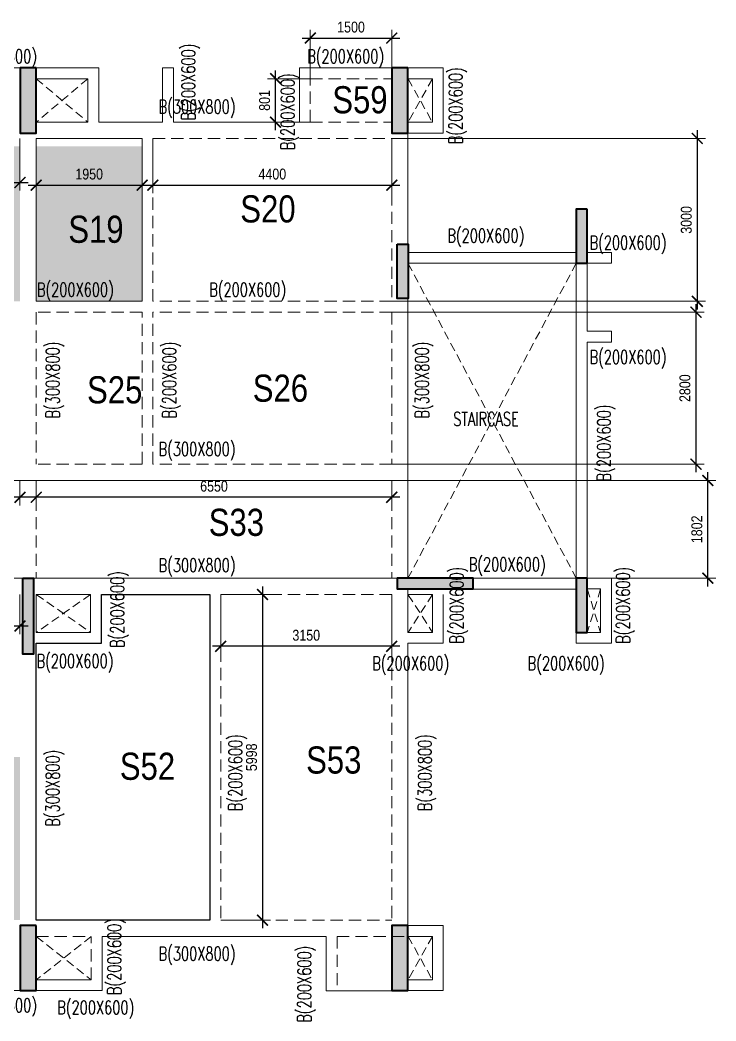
# Model space of a CAD drawing. Header units: millimetres. Extents: x -1 to 56891, y 30 to 23064.
# Drawn here: x 44066 to 56891, y 3894 to 22334 of the extents above; entities that cross this region are included whole.
import ezdxf

# ---------------------------------------------------------------- set-up
doc = ezdxf.new("R2010")
doc.units = ezdxf.units.MM
doc.linetypes.add('DASHED', pattern=[0.75, 0.5, -0.25])
doc.linetypes.add('HIDDEN', pattern=[9.525, 6.35, -3.175])
doc.layers.get('Defpoints').update_dxf_attribs({"color": 1})
for name, color, linetype, lineweight in [('S-BEAM-IDEN', 2, 'Continuous', 9), ('S-COL HATCH', 8, 'Continuous', 35), ('S-COLS', 6, 'Continuous', 35), ('S-SUNKEN HATCH', 9, 'Continuous', 35), ('S_FRAMES', 4, 'Continuous', 9), ('STR-CUTOUT', 1, 'Continuous', 13)]:
    doc.layers.add(name, color=color, linetype=linetype, lineweight=lineweight)
doc.styles.add('Dim.s & Anno.(Misc.)', font='ARIALN.TTF')
doc.styles.add('ROMANS', font='romans.shx', dxfattribs={"width": 0.75})
doc.dimstyles.new('A-GFC-100', dxfattribs={"dimscale": 100, "dimtxt": 2, "dimasz": 2, "dimexe": 1.5, "dimexo": 0, "dimgap": 1, "dimtad": 1, "dimdec": 0, "dimdsep": 46, "dimtxsty": 'Dim.s & Anno.(Misc.)', "dimblk": 'ARCHTICK', "dimcen": 0, "dimdle": 1.5, "dimclrd": 256, "dimclre": 8, "dimclrt": 6, "dimazin": 2, "dimtfac": 1, "dimtdec": 0, "dimtix": 1, "dimtmove": 2, "dimatfit": 3, "dimfxl": 1, "dimtolj": 1, "dimlwd": -1, "dimlwe": 9, "dimarcsym": 0})

# ---------------------------------------------------------------- blocks, each defined once
blk = doc.blocks.new('A$C3ea4a2f9')
at = {"layer": 'S-COL HATCH'}
h = blk.add_hatch(color=8, dxfattribs=at)
h.dxf.hatch_style = 1
h.paths.add_polyline_path([(40626, 17000), (40326, 17000), (40326, 15800), (40626, 15800)])
h = blk.add_hatch(color=8, dxfattribs=at)
h.dxf.hatch_style = 1
h.paths.add_polyline_path([(47475, 17000), (47175, 17000), (47175, 15800), (47475, 15800)])
h = blk.add_hatch(color=8, dxfattribs=at)
h.dxf.hatch_style = 1
h.paths.add_polyline_path([(50777, 14400), (50577, 14400), (50577, 13400), (50777, 13400)])
h = blk.add_hatch(color=8, dxfattribs=at)
h.dxf.hatch_style = 1
h.paths.add_polyline_path([(47276, 12750), (47476, 12750), (47476, 13750), (47276, 13750)])
h = blk.add_hatch(color=8, dxfattribs=at)
h.dxf.hatch_style = 1
h.paths.add_polyline_path([(40376, 7600), (40576, 7600), (40576, 6200), (40376, 6200)])
h = blk.add_hatch(color=8, dxfattribs=at)
h.dxf.hatch_style = 1
h.paths.add_polyline_path([(48677, 7400), (48677, 7600), (47277, 7600), (47277, 7400)])
h = blk.add_hatch(color=8, dxfattribs=at)
h.dxf.hatch_style = 1
h.paths.add_polyline_path([(50777, 7600), (50577, 7600), (50577, 6600), (50777, 6600)])
h = blk.add_hatch(color=8, dxfattribs=at)
h.dxf.hatch_style = 1
h.paths.add_polyline_path([(40626, 1200), (40326, 1200), (40326, 0), (40626, 0)])
h = blk.add_hatch(color=8, dxfattribs=at)
h.dxf.hatch_style = 1
h.paths.add_polyline_path([(47475, 1200), (47175, 1200), (47175, 0), (47475, 0)])
at = {"layer": 'S-COLS'}
for points in [[(40626, 17000), (40326, 17000), (40326, 15800), (40626, 15800)], [(47475, 17000), (47175, 17000), (47175, 15800), (47475, 15800)], [(50777, 14400), (50577, 14400), (50577, 13400), (50777, 13400)], [(47276, 13750), (47476, 13750), (47476, 12750), (47276, 12750)], [(40376, 7600), (40576, 7600), (40576, 6200), (40376, 6200)], [(48677, 7400), (48677, 7600), (47277, 7600), (47277, 7400)], [(50777, 7600), (50577, 7600), (50577, 6600), (50777, 6600)], [(40626, 1200), (40326, 1200), (40326, 0), (40626, 0)], [(47475, 1200), (47175, 1200), (47175, 0), (47475, 0)]]:
    blk.add_lwpolyline(points, close=True, dxfattribs=at)
blk = doc.blocks.new('COLUMNS FROM LGF')
blk.add_blockref('A$C3ea4a2f9', (715961, -21291))
blk = doc.blocks.new('_ArchTick')
at = {"color": 0, "linetype": 'ByBlock', "const_width": 0.15}
blk.add_lwpolyline([(-0.5, -0.5), (0.5, 0.5)], dxfattribs=at)
blk = doc.blocks.new('*D94')
at = {"color": 8, "lineweight": 9, "transparency": 16777216}
for p, q in [((37466, 13852), (37466, 13393)), ((44066, 13852), (44066, 13393))]:
    blk.add_line(p, q, dxfattribs=at)
at = {"transparency": 16777216}
blk.add_line((44216, 13543), (37316, 13543), dxfattribs=at)
at = {"layer": 'Defpoints', "color": 0, "transparency": 16777216}
for p in [(37466, 13852), (44066, 13852), (37466, 13543)]:
    blk.add_point(p, dxfattribs=at)
at = {"transparency": 16777216, "xscale": 200, "yscale": 200, "zscale": 200, "rotation": 180}
blk.add_blockref('_ArchTick', (37466, 13543), dxfattribs=at)
at = {"transparency": 16777216, "xscale": 200, "yscale": 200, "zscale": 200}
blk.add_blockref('_ArchTick', (44066, 13543), dxfattribs=at)
at = {"color": 6, "transparency": 16777216, "insert": (40766, 13745), "char_height": 200, "attachment_point": 5, "style": 'Dim.s & Anno.(Misc.)'}
blk.add_mtext('\\A1;6600', dxfattribs=at)
blk = doc.blocks.new('*D95')
at = {"color": 8, "lineweight": 9, "transparency": 16777216}
for p, q in [((44366, 13852), (44366, 13393)), ((50916, 13852), (50916, 13393))]:
    blk.add_line(p, q, dxfattribs=at)
at = {"transparency": 16777216}
blk.add_line((51066, 13543), (44216, 13543), dxfattribs=at)
at = {"layer": 'Defpoints', "color": 0, "transparency": 16777216}
for p in [(44366, 13852), (50916, 13852), (44366, 13543)]:
    blk.add_point(p, dxfattribs=at)
at = {"transparency": 16777216, "xscale": 200, "yscale": 200, "zscale": 200, "rotation": 180}
blk.add_blockref('_ArchTick', (44366, 13543), dxfattribs=at)
at = {"transparency": 16777216, "xscale": 200, "yscale": 200, "zscale": 200}
blk.add_blockref('_ArchTick', (50916, 13543), dxfattribs=at)
at = {"color": 6, "transparency": 16777216, "insert": (47641, 13745), "char_height": 200, "attachment_point": 5, "style": 'Dim.s & Anno.(Misc.)'}
blk.add_mtext('\\A1;6550', dxfattribs=at)
blk = doc.blocks.new('*D96')
at = {"color": 8, "lineweight": 9, "transparency": 16777216}
for p, q in [((4041, 13852), (56891, 13852)), ((4041, 12050), (56891, 12050))]:
    blk.add_line(p, q, dxfattribs=at)
at = {"transparency": 16777216}
blk.add_line((56741, 11900), (56741, 14002), dxfattribs=at)
at = {"layer": 'Defpoints', "color": 0, "transparency": 16777216}
for p in [(4041, 13852), (56741, 13852), (4041, 12050)]:
    blk.add_point(p, dxfattribs=at)
at = {"transparency": 16777216, "xscale": 200, "yscale": 200, "zscale": 200}
for p, rotation in [((56741, 13852), 90), ((56741, 12050), 270)]:
    blk.add_blockref('_ArchTick', p, dxfattribs=dict(at, rotation=rotation))
at = {"color": 6, "transparency": 16777216, "insert": (56539, 12951), "char_height": 200, "attachment_point": 5, "rotation": 90, "style": 'Dim.s & Anno.(Misc.)'}
blk.add_mtext('\\A1;1802', dxfattribs=at)
blk = doc.blocks.new('*D97')
at = {"transparency": 16777216}
blk.add_line((56547, 20302), (56547, 17002), dxfattribs=at)
at = {"color": 8, "lineweight": 9, "transparency": 16777216}
for p, q in [((50916, 20152), (56697, 20152)), ((50916, 17152), (56697, 17152))]:
    blk.add_line(p, q, dxfattribs=at)
at = {"layer": 'Defpoints', "color": 0, "transparency": 16777216}
for p in [(50916, 20152), (50916, 17152), (56547, 17152)]:
    blk.add_point(p, dxfattribs=at)
at = {"transparency": 16777216, "xscale": 200, "yscale": 200, "zscale": 200}
for p, rotation in [((56547, 20152), 90), ((56547, 17152), 270)]:
    blk.add_blockref('_ArchTick', p, dxfattribs=dict(at, rotation=rotation))
at = {"color": 6, "transparency": 16777216, "insert": (56345, 18652), "char_height": 200, "attachment_point": 5, "rotation": 90, "style": 'Dim.s & Anno.(Misc.)'}
blk.add_mtext('\\A1;3000', dxfattribs=at)
blk = doc.blocks.new('*D98')
at = {"transparency": 16777216}
blk.add_line((56523, 17102), (56523, 14002), dxfattribs=at)
at = {"color": 8, "lineweight": 9, "transparency": 16777216}
for p, q in [((50916, 16952), (56673, 16952)), ((50916, 14152), (56673, 14152))]:
    blk.add_line(p, q, dxfattribs=at)
at = {"layer": 'Defpoints', "color": 0, "transparency": 16777216}
for p in [(50916, 16952), (50916, 14152), (56523, 14152)]:
    blk.add_point(p, dxfattribs=at)
at = {"transparency": 16777216, "xscale": 200, "yscale": 200, "zscale": 200}
for p, rotation in [((56523, 16952), 90), ((56523, 14152), 270)]:
    blk.add_blockref('_ArchTick', p, dxfattribs=dict(at, rotation=rotation))
at = {"color": 6, "transparency": 16777216, "insert": (56320, 15552), "char_height": 200, "attachment_point": 5, "rotation": 90, "style": 'Dim.s & Anno.(Misc.)'}
blk.add_mtext('\\A1;2800', dxfattribs=at)
blk = doc.blocks.new('*D102')
at = {"color": 8, "lineweight": 9, "transparency": 16777216}
for p, q in [((42116, 20152), (42116, 19191)), ((44066, 20152), (44066, 19191))]:
    blk.add_line(p, q, dxfattribs=at)
at = {"transparency": 16777216}
blk.add_line((41966, 19341), (44216, 19341), dxfattribs=at)
at = {"layer": 'Defpoints', "color": 0, "transparency": 16777216}
for p in [(42116, 20152), (44066, 20152), (44066, 19341)]:
    blk.add_point(p, dxfattribs=at)
at = {"transparency": 16777216, "xscale": 200, "yscale": 200, "zscale": 200, "rotation": 180}
blk.add_blockref('_ArchTick', (42116, 19341), dxfattribs=at)
at = {"transparency": 16777216, "xscale": 200, "yscale": 200, "zscale": 200}
blk.add_blockref('_ArchTick', (44066, 19341), dxfattribs=at)
at = {"color": 6, "transparency": 16777216, "insert": (43091, 19543), "char_height": 200, "attachment_point": 5, "style": 'Dim.s & Anno.(Misc.)'}
blk.add_mtext('\\A1;1950', dxfattribs=at)
blk = doc.blocks.new('*D103')
at = {"color": 8, "lineweight": 9, "transparency": 16777216}
for p, q in [((44366, 20152), (44366, 19142)), ((46316, 20152), (46316, 19142))]:
    blk.add_line(p, q, dxfattribs=at)
at = {"transparency": 16777216}
blk.add_line((44216, 19292), (46466, 19292), dxfattribs=at)
at = {"layer": 'Defpoints', "color": 0, "transparency": 16777216}
for p in [(44366, 20152), (46316, 20152), (46316, 19292)]:
    blk.add_point(p, dxfattribs=at)
at = {"transparency": 16777216, "xscale": 200, "yscale": 200, "zscale": 200, "rotation": 180}
blk.add_blockref('_ArchTick', (44366, 19292), dxfattribs=at)
at = {"transparency": 16777216, "xscale": 200, "yscale": 200, "zscale": 200}
blk.add_blockref('_ArchTick', (46316, 19292), dxfattribs=at)
at = {"color": 6, "transparency": 16777216, "insert": (45341, 19495), "char_height": 200, "attachment_point": 5, "style": 'Dim.s & Anno.(Misc.)'}
blk.add_mtext('\\A1;1950', dxfattribs=at)
blk = doc.blocks.new('*D104')
at = {"color": 8, "lineweight": 9, "transparency": 16777216}
for p, q in [((46516, 20152), (46516, 19142)), ((50916, 20152), (50916, 19142))]:
    blk.add_line(p, q, dxfattribs=at)
at = {"transparency": 16777216}
blk.add_line((46366, 19292), (51066, 19292), dxfattribs=at)
at = {"layer": 'Defpoints', "color": 0, "transparency": 16777216}
for p in [(46516, 20152), (50916, 20152), (50916, 19292)]:
    blk.add_point(p, dxfattribs=at)
at = {"transparency": 16777216, "xscale": 200, "yscale": 200, "zscale": 200, "rotation": 180}
blk.add_blockref('_ArchTick', (46516, 19292), dxfattribs=at)
at = {"transparency": 16777216, "xscale": 200, "yscale": 200, "zscale": 200}
blk.add_blockref('_ArchTick', (50916, 19292), dxfattribs=at)
at = {"color": 6, "transparency": 16777216, "insert": (48716, 19495), "char_height": 200, "attachment_point": 5, "style": 'Dim.s & Anno.(Misc.)'}
blk.add_mtext('\\A1;4400', dxfattribs=at)
blk = doc.blocks.new('*D124')
at = {"color": 8, "lineweight": 9, "transparency": 16777216}
for p, q in [((42116, 11750), (42116, 11018)), ((44066, 11750), (44066, 11018))]:
    blk.add_line(p, q, dxfattribs=at)
at = {"transparency": 16777216}
blk.add_line((44216, 11168), (41966, 11168), dxfattribs=at)
at = {"layer": 'Defpoints', "color": 0, "transparency": 16777216}
for p in [(42116, 11750), (44066, 11750), (42116, 11168)]:
    blk.add_point(p, dxfattribs=at)
at = {"transparency": 16777216, "xscale": 200, "yscale": 200, "zscale": 200, "rotation": 180}
blk.add_blockref('_ArchTick', (42116, 11168), dxfattribs=at)
at = {"transparency": 16777216, "xscale": 200, "yscale": 200, "zscale": 200}
blk.add_blockref('_ArchTick', (44066, 11168), dxfattribs=at)
at = {"color": 6, "transparency": 16777216, "insert": (43091, 11370), "char_height": 200, "attachment_point": 5, "style": 'Dim.s & Anno.(Misc.)'}
blk.add_mtext('\\A1;1950', dxfattribs=at)
blk = doc.blocks.new('*D127')
at = {"transparency": 16777216}
blk.add_line((48535, 11900), (48535, 5602), dxfattribs=at)
at = {"color": 8, "lineweight": 9, "transparency": 16777216}
for p, q in [((47766, 11750), (48685, 11750)), ((47766, 5752), (48685, 5752))]:
    blk.add_line(p, q, dxfattribs=at)
at = {"layer": 'Defpoints', "color": 0, "transparency": 16777216}
for p in [(47766, 11750), (47766, 5752), (48535, 5752)]:
    blk.add_point(p, dxfattribs=at)
at = {"transparency": 16777216, "xscale": 200, "yscale": 200, "zscale": 200}
for p, rotation in [((48535, 11750), 90), ((48535, 5752), 270)]:
    blk.add_blockref('_ArchTick', p, dxfattribs=dict(at, rotation=rotation))
at = {"color": 6, "transparency": 16777216, "insert": (48333, 8751), "char_height": 200, "attachment_point": 5, "rotation": 90, "style": 'Dim.s & Anno.(Misc.)'}
blk.add_mtext('\\A1;5998', dxfattribs=at)
blk = doc.blocks.new('*D128')
at = {"color": 8, "lineweight": 9, "transparency": 16777216}
for p, q in [((47766, 11750), (47766, 10646)), ((50916, 11750), (50916, 10646))]:
    blk.add_line(p, q, dxfattribs=at)
at = {"transparency": 16777216}
blk.add_line((51066, 10796), (47616, 10796), dxfattribs=at)
at = {"layer": 'Defpoints', "color": 0, "transparency": 16777216}
for p in [(47766, 11750), (50916, 11750), (47766, 10796)]:
    blk.add_point(p, dxfattribs=at)
at = {"transparency": 16777216, "xscale": 200, "yscale": 200, "zscale": 200, "rotation": 180}
blk.add_blockref('_ArchTick', (47766, 10796), dxfattribs=at)
at = {"transparency": 16777216, "xscale": 200, "yscale": 200, "zscale": 200}
blk.add_blockref('_ArchTick', (50916, 10796), dxfattribs=at)
at = {"color": 6, "transparency": 16777216, "insert": (49341, 10999), "char_height": 200, "attachment_point": 5, "style": 'Dim.s & Anno.(Misc.)'}
blk.add_mtext('\\A1;3150', dxfattribs=at)
blk = doc.blocks.new('*D135')
at = {"color": 8, "lineweight": 9, "transparency": 16777216}
for p, q in [((49416, 21253), (49416, 22151)), ((50916, 21253), (50916, 22151))]:
    blk.add_line(p, q, dxfattribs=at)
at = {"transparency": 16777216}
blk.add_line((49266, 22001), (51066, 22001), dxfattribs=at)
at = {"layer": 'Defpoints', "color": 0, "transparency": 16777216}
for p in [(50916, 22001), (49416, 21253), (50916, 21253)]:
    blk.add_point(p, dxfattribs=at)
at = {"transparency": 16777216, "xscale": 200, "yscale": 200, "zscale": 200, "rotation": 180}
blk.add_blockref('_ArchTick', (49416, 22001), dxfattribs=at)
at = {"transparency": 16777216, "xscale": 200, "yscale": 200, "zscale": 200}
blk.add_blockref('_ArchTick', (50916, 22001), dxfattribs=at)
at = {"color": 6, "transparency": 16777216, "insert": (50166, 22203), "char_height": 200, "attachment_point": 5, "style": 'Dim.s & Anno.(Misc.)'}
blk.add_mtext('\\A1;1500', dxfattribs=at)
blk = doc.blocks.new('*D136')
at = {"transparency": 16777216}
blk.add_line((48776, 20302), (48776, 21403), dxfattribs=at)
at = {"color": 8, "lineweight": 9, "transparency": 16777216}
for p, q in [((49416, 21253), (48626, 21253)), ((49416, 20452), (48626, 20452))]:
    blk.add_line(p, q, dxfattribs=at)
at = {"layer": 'Defpoints', "color": 0, "transparency": 16777216}
for p in [(48776, 21253), (49416, 21253), (49416, 20452)]:
    blk.add_point(p, dxfattribs=at)
at = {"transparency": 16777216, "xscale": 200, "yscale": 200, "zscale": 200}
for p, rotation in [((48776, 21253), 90), ((48776, 20452), 270)]:
    blk.add_blockref('_ArchTick', p, dxfattribs=dict(at, rotation=rotation))
at = {"color": 6, "transparency": 16777216, "insert": (48574, 20853), "char_height": 200, "attachment_point": 5, "rotation": 90, "style": 'Dim.s & Anno.(Misc.)'}
blk.add_mtext('\\A1;801', dxfattribs=at)

msp = doc.modelspace()

# ---------------------------------------------------------------- hatches: boundary and pattern name
at = {"layer": 'S-SUNKEN HATCH'}
h = msp.add_hatch(dxfattribs=at)
h.set_pattern_fill('CROSS', color=256, scale=25)
h.set_pattern_definition([(0, (-613260.42, -78233.18), (158.75, 158.75), [79.375, -238.125]), (90, (-613220.73, -78272.86), (-158.75, 158.75), [79.375, -238.125])])
h.paths.add_polyline_path([(8642, 17154.4), (10592, 17154.4), (10592, 20004.4), (8642, 20004.4)])
h.paths.add_polyline_path([(10892, 17154.4), (12842.1, 17154.4), (12842.1, 20004.4), (10892, 20004.4), (10892, 19904.5)])
h.paths.add_polyline_path([(12842.1, 8754.4), (10892, 8754.4), (10892, 5804.4), (10892, 5804.4), (10892, 5904.5), (12842.1, 5904.5)])
h.paths.add_polyline_path([(19842, 20004.4), (17842, 20004.4), (17842, 17154.4), (19842, 17154.4)])
h.paths.add_polyline_path([(30616.9, 17154.4), (32517.1, 17154.4), (32517, 20004.4), (30616.9, 20004.4), (30617, 19904.6)])
h.paths.add_polyline_path([(32517, 8754.4), (30616.9, 8754.4), (30616.9, 5804.4), (30617, 5804.4), (30617, 5754.5), (32517, 5754.5)])
h.paths.add_polyline_path([(42117, 5754.5), (44067, 5754.5), (44067, 8754.4), (42117, 8754.4)])
h.paths.add_polyline_path([(44067, 20004.4), (42117, 20004.4), (42117, 17154.4), (44067, 17154.4)])
h.paths.add_polyline_path([(44367, 17154.4), (46317.1, 17154.4), (46317.1, 20004.4), (44367, 20004.4), (44367, 19904.5)])

# ---------------------------------------------------------------- linework, layer by layer
msp.add_lwpolyline([(44365.8, 10852.2), (45566.9, 10852.2), (45566.9, 11750.2), (47565.8, 11750.1), (47565.8, 5752.3), (44365.8, 5752.3), (44365.8, 10852.2)])
at = {"layer": 'S_FRAMES'}
for p, q in [((44365.8, 21452.4), (44365.8, 21452.4)), ((49215.4, 20451.4), (49215.4, 21452.7)), ((49215.9, 21453.3), (51215.8, 21453.4)), ((51215.8, 21453.5), (51215.8, 21453.4)), ((51215.8, 21453.4), (51215.8, 18052.2)), ((44365.8, 21252.4), (44365.8, 20452.2)), ((44365.8, 20452.2), (45315.8, 20452.2)), ((45515.8, 20452.2), (46691.9, 20452.3)), ((46891.9, 20452.3), (49215.4, 20452.4)), ((44365.8, 20152.2), (44365.8, 17152.2)), ((44365.8, 20152.2), (46315.9, 20152.2)), ((46315.9, 17152.2), (46315.9, 20152.2)), ((54315.8, 18052.2), (51215.8, 18052.2)), ((54515.8, 18052.2), (54966.5, 18052.2)), ((54966.5, 18052.2), (54966.9, 17852.2)), ((46315.9, 17152.2), (44365.8, 17152.2)), ((54515.8, 16602.3), (54966.5, 16602.3)), ((54966.5, 16602.3), (54966.9, 16402.3)), ((44365.8, 11750.1), (44365.8, 11052.2)), ((45366.9, 11750.1), (44365.8, 11750.1)), ((51215.9, 5652.3), (51865.9, 5651.6)), ((51864.6, 5652.3), (51864.6, 4452.4)), ((44365.8, 4453.4), (44365.8, 5452.3)), ((45577.9, 5452.3), (45577.9, 4453.4)), ((49707.9, 4452), (49707.9, 5452.3)), ((51215.8, 4801.2), (51215.8, 4801.2)), ((41541.9, 4453.4), (45577.9, 4453.4)), ((44365.8, 4453.4), (44365.8, 4453.4)), ((49707.9, 4452), (50916, 4452)), ((51864.6, 4452.4), (50915.9, 4452.4))]:
    msp.add_line(p, q, dxfattribs=at)
at = {"layer": 'S_FRAMES', "linetype": 'DASHED', "ltscale": 450}
for p, q in [((50915.8, 21253.4), (50915.8, 20452.2)), ((49415.9, 20452.2), (50915.8, 20452.2)), ((46515.9, 20152.2), (50915.8, 20152.2)), ((46515.9, 17152.2), (46515.9, 20152.2)), ((50915.8, 20152.2), (50915.8, 17152.2)), ((50915.8, 17152.2), (46515.9, 17152.2)), ((44365.8, 16952.2), (44365.8, 14152.2)), ((46315.9, 16952.2), (44365.8, 16952.2)), ((46315.9, 14152.2), (46315.9, 16953.3)), ((46515.9, 14152.2), (46515.9, 16953.3)), ((50915.8, 16952.2), (46515.9, 16952.2)), ((50915.8, 16952.2), (50915.8, 14152.2)), ((46315.9, 14152.2), (44365.8, 14152.2)), ((50915.8, 14152.2), (46515.9, 14152.2)), ((44365.8, 13852.2), (44365.8, 12050.1)), ((50915.8, 13852.2), (44365.8, 13852.2)), ((50915.8, 13852.2), (50915.8, 12050.1)), ((50915.8, 12050.1), (44365.8, 12050.1)), ((47565.8, 11750.1), (45566.9, 11750.1)), ((47565.8, 11750.1), (47565.8, 5752.3)), ((50915.8, 11750.1), (47765.8, 11750.1)), ((47765.8, 11750.1), (47765.8, 5752.3)), ((50915.8, 11750.1), (50915.8, 5752.3)), ((44365.8, 10852.2), (44365.8, 5752.3)), ((44365.8, 5752.3), (47565.8, 5752.3)), ((47765.8, 5752.3), (50915.8, 5752.3)), ((44365.8, 5452.3), (45377.9, 5452.3)), ((45377.9, 4652.4), (45377.9, 5452.3)), ((49907.9, 5452.3), (49907.9, 4452)), ((45377.9, 4452), (45377.9, 4453.4)), ((49907.9, 4452), (49707.9, 4452))]:
    msp.add_line(p, q, dxfattribs=at)
at = {"layer": 'S_FRAMES', "linetype": 'Continuous', "ltscale": 450}
for p, q in [((54515.8, 18852.2), (54315.8, 18852.2)), ((54315.8, 18852.1), (54315.8, 18052.2)), ((54515.8, 18852.2), (54515.8, 18052.2)), ((51215.8, 17852.2), (51215.8, 12052.2)), ((54315.8, 17852.2), (51215.8, 17852.2)), ((54315.8, 17852.2), (54315.8, 12050.1)), ((54515.8, 17852.2), (54515.8, 16602.3)), ((54515.8, 17852.2), (54966.9, 17852.2)), ((54515.8, 16402.3), (54515.8, 11052.2)), ((54515.8, 16402.3), (54966.9, 16402.3)), ((54315.8, 12050.2), (51215.8, 12050.2)), ((51215.8, 11850.1), (51215.8, 11052.3)), ((54315.8, 11850.1), (51866.1, 11850.1)), ((54315.8, 11850.1), (54315.8, 11052.2)), ((51665.9, 11750.1), (51215.8, 11750.1)), ((54515.8, 11052.2), (54315.8, 11052.2)), ((51215.8, 10852.3), (51215.8, 5452.3))]:
    msp.add_line(p, q, dxfattribs=at)
at = {"layer": 'S_FRAMES'}
for points in [[(42915.8, 20452.2), (42915.8, 21452.4), (45515.8, 21452.4), (45515.8, 20452.2)], [(51216.6, 21452.4), (51866.1, 21452), (51866.1, 20252.1), (51215.9, 20252.1)], [(44365.8, 21252.4), (45315.8, 21252.4), (45315.8, 20452.2)], [(51217.6, 21252.1), (51666.1, 21252.1), (51666.1, 20452.1), (51216.1, 20452.1)], [(45366.9, 11750.2), (45366.9, 11052.2), (44365.8, 11052.2)], [(45577.9, 5452.3), (49707.9, 5452.3)], [(44365.8, 4652.4), (45377.9, 4652.4)]]:
    msp.add_lwpolyline(points, dxfattribs=at)
at = {"layer": 'S_FRAMES', "linetype": 'Continuous', "ltscale": 450}
for points in [[(46691.9, 20452.2), (46691.9, 21454.2), (46891.9, 21454.2), (46891.9, 20452.2)], [(54315.9, 11050.1), (54315.9, 10852.4), (54965.6, 10852.3), (54965.7, 12052.3), (54515.9, 12052.3)], [(54514.7, 11852.3), (54765.6, 11852.3), (54765.6, 11052.3), (54515.9, 11052.3)], [(51665.9, 11750.1), (51665.9, 11052.3), (51215.8, 11052.3)], [(51215.8, 10852.3), (51866.1, 10852.3), (51866.1, 11750.1)], [(51215.9, 4652.4), (51665.4, 4652.4), (51666.3, 5452.2), (51215.9, 5452.2), (51215.9, 4652.4)]]:
    msp.add_lwpolyline(points, dxfattribs=at)
at = {"layer": 'S_FRAMES', "linetype": 'DASHED', "ltscale": 450}
for points in [[(49415.9, 20452.2), (49415.9, 21253.4), (50915.8, 21253.4)], [(45566.9, 11750.2), (45566.9, 10852.2), (44365.8, 10852.2)], [(49907.9, 5452.3), (51215.8, 5452.3)]]:
    msp.add_lwpolyline(points, dxfattribs=at)
at = {"layer": 'STR-CUTOUT', "color": 1, "linetype": 'HIDDEN', "ltscale": 25}
for p, q in [((44365.8, 21252.4), (45316.9, 20452.3)), ((45315.9, 21252.4), (44367, 20452.2)), ((51217.7, 21252.1), (51666.2, 20452.1)), ((51666.2, 21252.1), (51218.9, 20451.9)), ((51215.9, 17852.2), (54315.9, 12052.2)), ((54315.9, 17852.2), (51215.9, 12052.2)), ((54518.3, 11852.3), (54765.7, 11052.3)), ((54765.7, 11852.3), (54519.5, 11052.1)), ((45366.9, 11750.2), (44366.2, 11052.2)), ((44366.2, 11750.2), (45366.9, 11052.2)), ((51215.9, 11750.1), (51665.9, 11052.2)), ((51665.9, 11750.1), (51216.3, 11052.4)), ((45378, 5452.3), (44366.8, 4651.3)), ((44366.8, 5452.3), (45378, 4652.4)), ((51216.4, 5452.2), (51665.3, 4652.4)), ((51666, 5452.2), (51217.1, 4652.4))]:
    msp.add_line(p, q, dxfattribs=at)

# ---------------------------------------------------------------- block references
at = {"layer": 'S-BEAM-IDEN'}
msp.add_blockref('COLUMNS FROM LGF', (-712220.4, 25743.5), dxfattribs=at)

# ---------------------------------------------------------------- texts
at = {"color": 0, "style": 'Dim.s & Anno.(Misc.)'}
for s, p in [('S59', (49821.2, 20615.1)), ('S20', (48125.3, 18604.7)), ('S19', (44956.9, 18229.9)), ('S25', (45301.9, 15271.7)), ('S26', (48355.3, 15301.9)), ('S33', (47543.9, 12830.4)), ('S53', (49338.5, 8451.8)), ('S52', (45905.8, 8336.5))]:
    msp.add_text(s, height=500, dxfattribs=at).set_placement(p)
at = {"layer": 'S-BEAM-IDEN', "color": 1, "style": 'ROMANS', "width": 0.7}
for p in [(42961.2, 21541.8), (49358.1, 21541.8), (51941.7, 18237.6), (54561.5, 18107.4), (44376.6, 17242.5), (47553.2, 17242.5), (54561.5, 16000.6), (52335.4, 12179.9), (44370.1, 10399.7), (50555.9, 10356.1), (53421.1, 10356.1), (42961.2, 4057.5), (44753.4, 4016.8)]:
    msp.add_text('B(200X600)', height=250, dxfattribs=at).set_placement(p)
for p in [(47294.9, 20481.9), (52217.5, 20047.6), (49123.6, 19935.8), (46943.9, 14993), (54950.2, 13834.4), (52237.8, 10845.2), (55304.3, 10845.2), (45982.7, 10766.2), (48160.6, 7761.3), (45928, 4372.4), (49429.6, 3863.6)]:
    msp.add_text('B(200X600)', height=250, rotation=90, dxfattribs=at).set_placement(p)
at = {"layer": 'S-BEAM-IDEN', "color": 3, "style": 'ROMANS', "width": 0.7}
for s, p in [('B(300X800)', (46619.9, 20612.8)), ('STAIRCASE', (52050, 14859.5)), ('STAIRCASE', (52050, 14858.3)), ('B(300X800)', (46619.9, 14304.6)), ('B(300X800)', (46619.9, 12165.7)), ('B(300X800)', (46619.9, 5008.8))]:
    msp.add_text(s, height=250, dxfattribs=at).set_placement(p)
for p in [(44793.8, 14993), (51599.4, 14993), (51650.8, 7761.3), (44793.9, 7474.2)]:
    msp.add_text('B(300X800)', height=250, rotation=90, dxfattribs=at).set_placement(p)

# ---------------------------------------------------------------- dimensions: what is measured, and where the dimension line sits
for base, p1, p2, picture, middle in [((50915.8, 22001), (49415.9, 21253.4), (50915.8, 21253.4), '*D135', (50165.9, 22203.1)), ((44065.8, 19341.3), (42115.8, 20152.2), (44065.8, 20152.2), '*D102', (43090.8, 19543.4)), ((46315.9, 19292.4), (44365.8, 20152.2), (46315.9, 20152.2), '*D103', (45340.9, 19494.5)), ((50915.8, 19292.4), (46515.9, 20152.2), (50915.8, 20152.2), '*D104', (48715.9, 19494.5)), ((37465.8, 13542.7), (44065.8, 13852.2), (37465.8, 13852.2), '*D94', (40765.8, 13744.8)), ((44365.8, 13543.2), (50915.8, 13852.2), (44365.8, 13852.2), '*D95', (47640.8, 13745.4)), ((42115.8, 11168.1), (44065.8, 11750.1), (42115.8, 11750.1), '*D124', (43090.8, 11370.2)), ((47765.8, 10796.5), (50915.8, 11750.1), (47765.8, 11750.1), '*D128', (49340.8, 10998.6))]:
    dim = msp.add_linear_dim(base=base, p1=p1, p2=p2, dimstyle='A-GFC-100')
    dim.commit()
    dim.dimension.update_dxf_attribs({"geometry": picture, "text_midpoint": middle})
for base, p1, p2, picture, middle in [((48776.4, 21253.4), (49415.9, 20452.2), (49415.9, 21253.4), '*D136', (48574.3, 20852.8)), ((56547.1, 17152.2), (50915.8, 20152.2), (50915.8, 17152.2), '*D97', (56344.9, 18652.2)), ((56522.6, 14152.2), (50915.8, 16952.2), (50915.8, 14152.2), '*D98', (56320.5, 15552.2)), ((56741.3, 13852.2), (4040.8, 12050.1), (4040.8, 13852.2), '*D96', (56539.2, 12951.2)), ((48535, 5752.3), (47765.8, 11750.1), (47765.8, 5752.3), '*D127', (48332.9, 8751.2))]:
    dim = msp.add_linear_dim(base=base, p1=p1, p2=p2, angle=90, dimstyle='A-GFC-100')
    dim.commit()
    dim.dimension.update_dxf_attribs({"geometry": picture, "text_midpoint": middle})

doc.saveas('drawing.dxf')
